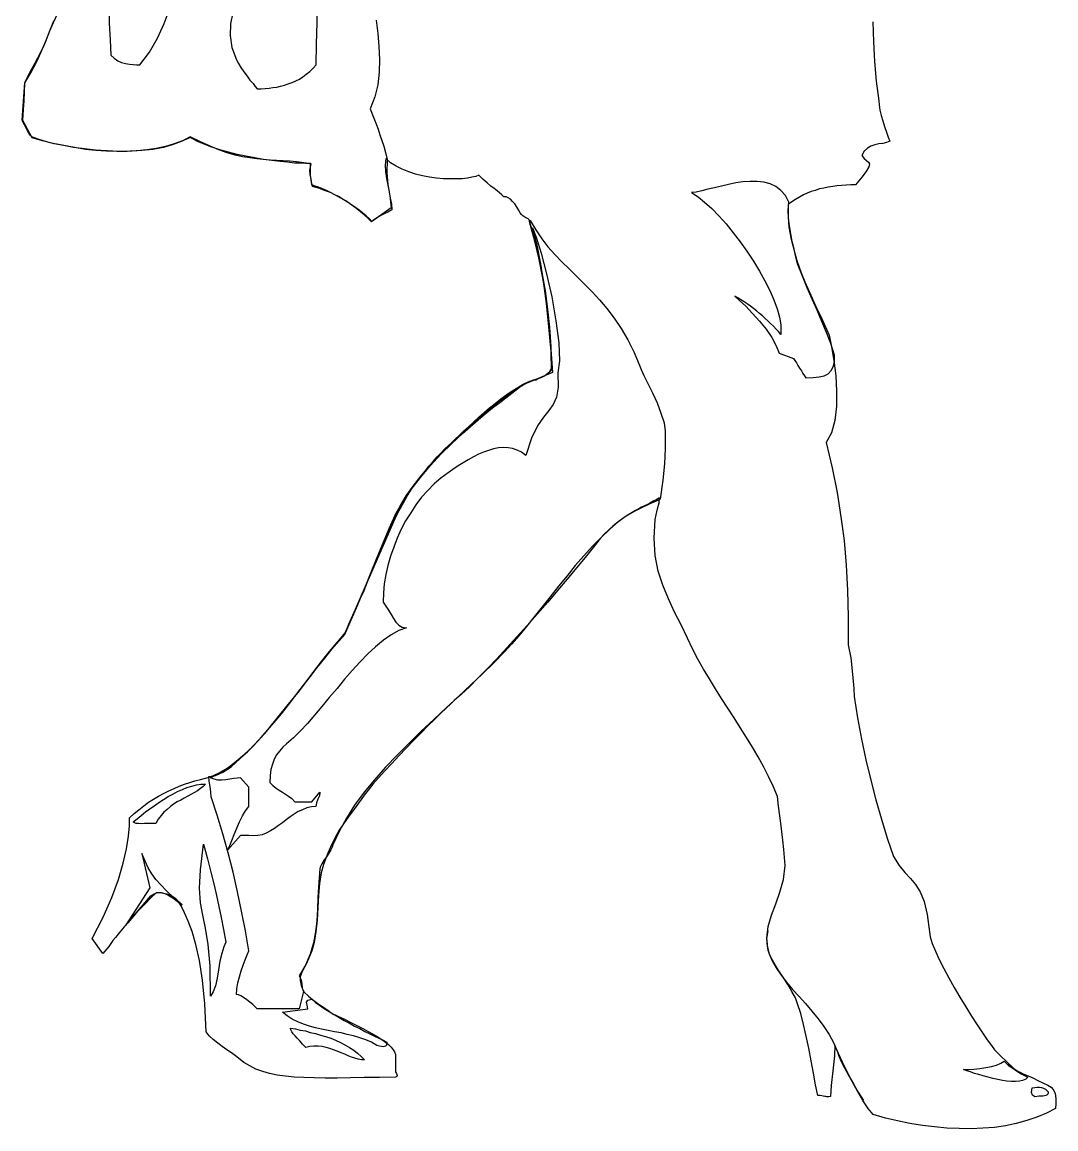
# Model space of a CAD drawing. Header units: millimetres. Extents: x -1583.85 to -1582.96, y 1850.07 to 1851.74.
# Drawn here: x -1583.655 to -1582.959, y 1850.07 to 1850.815 of the extents above; entities that cross this region are included whole.
import ezdxf

# ---------------------------------------------------------------- set-up
doc = ezdxf.new("R2010")
doc.units = ezdxf.units.MM
doc.header["$LTSCALE"] = 10
doc.layers.add('Humanos', color=2, linetype='Continuous')

msp = doc.modelspace()

# ---------------------------------------------------------------- linework, layer by layer
at = {"layer": 'Humanos'}
for points in [[(-1583.51345, 1850.82132), (-1583.51498, 1850.81365), (-1583.51518, 1850.80579), (-1583.51402, 1850.79774), (-1583.51096, 1850.78931), (-1583.50962, 1850.78682), (-1583.50808, 1850.78413), (-1583.50597, 1850.78126), (-1583.50387, 1850.77838), (-1583.50195, 1850.7757), (-1583.49984, 1850.77339), (-1583.49831, 1850.77148), (-1583.49696, 1850.76995), (-1583.49428, 1850.76995), (-1583.49159, 1850.77014), (-1583.48891, 1850.77032), (-1583.48642, 1850.77071), (-1583.48374, 1850.77109), (-1583.48124, 1850.77167), (-1583.47856, 1850.77224), (-1583.47607, 1850.77321), (-1583.47358, 1850.77416), (-1583.47108, 1850.77531), (-1583.46859, 1850.77647), (-1583.46629, 1850.778), (-1583.46399, 1850.77972), (-1583.46169, 1850.78164), (-1583.45939, 1850.78375), (-1583.45728, 1850.78605), (-1583.45709, 1850.79985), (-1583.45671, 1850.81442), (-1583.45632, 1850.82937)], [(-1583.59684, 1850.82592), (-1583.59665, 1850.81404), (-1583.59607, 1850.80292), (-1583.59569, 1850.79256), (-1583.59339, 1850.79045), (-1583.5909, 1850.78873), (-1583.5884, 1850.78758), (-1583.58572, 1850.78682), (-1583.58304, 1850.78643), (-1583.58055, 1850.78624), (-1583.57825, 1850.78605), (-1583.57595, 1850.78605), (-1583.56962, 1850.79448), (-1583.56425, 1850.80387), (-1583.55965, 1850.81384), (-1583.55562, 1850.82458)], [(-1583.0825, 1850.81499), (-1583.08193, 1850.80157), (-1583.08135, 1850.78835), (-1583.08021, 1850.77512), (-1583.07848, 1850.7617), (-1583.07828, 1850.75902), (-1583.07771, 1850.75557), (-1583.07695, 1850.75192), (-1583.07579, 1850.74828), (-1583.07465, 1850.74445), (-1583.0733, 1850.7408), (-1583.07215, 1850.73736), (-1583.071, 1850.73467), (-1583.0733, 1850.73371), (-1583.07579, 1850.73314), (-1583.07848, 1850.73275), (-1583.08117, 1850.73218), (-1583.08384, 1850.73122), (-1583.08615, 1850.72988), (-1583.08826, 1850.72796), (-1583.08979, 1850.72489), (-1583.08826, 1850.72298), (-1583.08672, 1850.72163), (-1583.08538, 1850.72049), (-1583.0848, 1850.71933), (-1583.08519, 1850.71742), (-1583.08672, 1850.71473), (-1583.0896, 1850.71071), (-1583.0942, 1850.70515), (-1583.09727, 1850.70515), (-1583.10052, 1850.70496), (-1583.1036, 1850.70476), (-1583.10666, 1850.70458), (-1583.10953, 1850.70419), (-1583.1126, 1850.70362), (-1583.11548, 1850.70304), (-1583.11835, 1850.70246), (-1583.12123, 1850.7015), (-1583.12391, 1850.70074), (-1583.1266, 1850.69959), (-1583.12928, 1850.69844), (-1583.13196, 1850.6969), (-1583.13446, 1850.69537), (-1583.13695, 1850.69384), (-1583.13944, 1850.69192), (-1583.13944, 1850.68349), (-1583.13905, 1850.67677), (-1583.13772, 1850.66949), (-1583.13503, 1850.65914), (-1583.13369, 1850.65435), (-1583.13196, 1850.64917), (-1583.12986, 1850.64381), (-1583.12736, 1850.63786), (-1583.1243, 1850.63096), (-1583.12084, 1850.62329), (-1583.11662, 1850.61447), (-1583.11183, 1850.60412), (-1583.1103, 1850.59626), (-1583.10877, 1850.58687), (-1583.10743, 1850.57671), (-1583.10685, 1850.56636), (-1583.10685, 1850.55619), (-1583.108, 1850.54661), (-1583.1103, 1850.53837), (-1583.11395, 1850.53166), (-1583.10992, 1850.51459), (-1583.10647, 1850.49811), (-1583.10397, 1850.48181), (-1583.10187, 1850.46571), (-1583.10052, 1850.44923), (-1583.09957, 1850.43217), (-1583.09918, 1850.41434), (-1583.09899, 1850.39555), (-1583.09727, 1850.38673), (-1583.09612, 1850.37581), (-1583.09535, 1850.36622), (-1583.09515, 1850.36066), (-1583.09286, 1850.34628), (-1583.09017, 1850.3321), (-1583.0871, 1850.3181), (-1583.08384, 1850.30449), (-1583.0804, 1850.29127), (-1583.07656, 1850.27823), (-1583.07273, 1850.26538), (-1583.06851, 1850.25312), (-1583.06467, 1850.24698), (-1583.06104, 1850.24219), (-1583.0572, 1850.23816), (-1583.05375, 1850.23414), (-1583.05068, 1850.22916), (-1583.048, 1850.22283), (-1583.04589, 1850.21401), (-1583.04436, 1850.20232), (-1583.04378, 1850.19886), (-1583.04244, 1850.19446), (-1583.04033, 1850.18928), (-1583.03784, 1850.18372), (-1583.03477, 1850.17759), (-1583.03132, 1850.17126), (-1583.02768, 1850.16474), (-1583.02384, 1850.15822), (-1583.01982, 1850.15171), (-1583.01598, 1850.14557), (-1583.01215, 1850.13963), (-1583.0087, 1850.13426), (-1583.00544, 1850.12966), (-1583.00256, 1850.12583), (-1583.00046, 1850.12295), (-1582.99873, 1850.12104), (-1582.99567, 1850.11797), (-1582.99317, 1850.11567), (-1582.99106, 1850.11356), (-1582.98934, 1850.11202), (-1582.98799, 1850.11069), (-1582.98665, 1850.10973), (-1582.9855, 1850.10896), (-1582.98455, 1850.10839), (-1582.98339, 1850.1078), (-1582.98224, 1850.10723), (-1582.98071, 1850.10647), (-1582.97899, 1850.10589), (-1582.97688, 1850.10493), (-1582.97438, 1850.10378), (-1582.97132, 1850.10225), (-1582.96768, 1850.10033), (-1582.96461, 1850.09918), (-1582.9625, 1850.09765), (-1582.96096, 1850.09611), (-1582.96, 1850.09419), (-1582.95943, 1850.09209), (-1582.95924, 1850.08959), (-1582.95924, 1850.08672), (-1582.95943, 1850.08346), (-1582.96556, 1850.0802), (-1582.97208, 1850.07752), (-1582.9788, 1850.07522), (-1582.98589, 1850.0733), (-1582.99317, 1850.07177), (-1583.00065, 1850.07062), (-1583.00851, 1850.07005), (-1583.01637, 1850.06966), (-1583.02442, 1850.06985), (-1583.03266, 1850.07023), (-1583.0409, 1850.071), (-1583.04915, 1850.07196), (-1583.05758, 1850.0733), (-1583.06583, 1850.07502), (-1583.07407, 1850.07694), (-1583.08231, 1850.07924), (-1583.08557, 1850.08346), (-1583.08922, 1850.08883), (-1583.09286, 1850.09496), (-1583.09631, 1850.10148), (-1583.09976, 1850.108), (-1583.10283, 1850.11452), (-1583.1057, 1850.12046), (-1583.108, 1850.12583), (-1583.10839, 1850.11874), (-1583.10953, 1850.10876), (-1583.11049, 1850.0988), (-1583.11107, 1850.09152), (-1583.11222, 1850.09132), (-1583.11337, 1850.09132), (-1583.11413, 1850.09152), (-1583.1149, 1850.09152), (-1583.11586, 1850.09171), (-1583.11682, 1850.09189), (-1583.11797, 1850.09209), (-1583.11951, 1850.09209), (-1583.12104, 1850.09937), (-1583.12238, 1850.10723), (-1583.1241, 1850.11548), (-1583.12564, 1850.12391), (-1583.12736, 1850.13215), (-1583.12909, 1850.14001), (-1583.131, 1850.1473), (-1583.13312, 1850.15382), (-1583.13465, 1850.15784), (-1583.13695, 1850.16225), (-1583.13982, 1850.16685), (-1583.14289, 1850.17183), (-1583.14615, 1850.17663), (-1583.14903, 1850.18123), (-1583.15133, 1850.18564), (-1583.15286, 1850.18966), (-1583.15382, 1850.1981), (-1583.15305, 1850.20596), (-1583.15075, 1850.21343), (-1583.14787, 1850.22111), (-1583.145, 1850.22897), (-1583.1427, 1850.23759), (-1583.14155, 1850.24698), (-1583.14231, 1850.25772), (-1583.14308, 1850.26405), (-1583.14443, 1850.27555), (-1583.14596, 1850.28685), (-1583.14673, 1850.29337), (-1583.1496, 1850.30028), (-1583.15266, 1850.30698), (-1583.15612, 1850.3137), (-1583.15976, 1850.32022), (-1583.1636, 1850.32673), (-1583.16762, 1850.33325), (-1583.17183, 1850.33977), (-1583.17586, 1850.34628), (-1583.18008, 1850.3528), (-1583.1843, 1850.35932), (-1583.18851, 1850.36584), (-1583.19254, 1850.37255), (-1583.19656, 1850.37926), (-1583.2004, 1850.38596), (-1583.20385, 1850.39287), (-1583.2073, 1850.39996), (-1583.21152, 1850.40897), (-1583.21593, 1850.4176), (-1583.22015, 1850.42642), (-1583.22398, 1850.43562), (-1583.22705, 1850.4452), (-1583.22897, 1850.45575), (-1583.22973, 1850.46725), (-1583.22897, 1850.4799), (-1583.22839, 1850.48297), (-1583.22743, 1850.48719), (-1583.22647, 1850.49121), (-1583.22609, 1850.49447), (-1583.22839, 1850.49313), (-1583.2305, 1850.49217), (-1583.2326, 1850.49102), (-1583.23433, 1850.49006), (-1583.23625, 1850.4891), (-1583.23816, 1850.48814), (-1583.24008, 1850.48719), (-1583.24219, 1850.48603), (-1583.24794, 1850.48258), (-1583.25389, 1850.47837), (-1583.25963, 1850.47338), (-1583.26539, 1850.46782), (-1583.27133, 1850.46188), (-1583.27708, 1850.45555), (-1583.28283, 1850.44885), (-1583.28839, 1850.44194), (-1583.29414, 1850.43504), (-1583.2997, 1850.42795), (-1583.30507, 1850.42104), (-1583.31044, 1850.41434), (-1583.31561, 1850.40782), (-1583.32079, 1850.40169), (-1583.32578, 1850.39594), (-1583.33057, 1850.39076), (-1583.33766, 1850.38347), (-1583.34533, 1850.376), (-1583.35318, 1850.36852), (-1583.36143, 1850.36086), (-1583.36968, 1850.35318), (-1583.37811, 1850.34532), (-1583.38654, 1850.33747), (-1583.39478, 1850.32941), (-1583.40284, 1850.32136), (-1583.41069, 1850.31312), (-1583.41798, 1850.30468), (-1583.42489, 1850.29625), (-1583.4314, 1850.28762), (-1583.43696, 1850.2788), (-1583.44194, 1850.2698), (-1583.44616, 1850.26079), (-1583.44654, 1850.25925), (-1583.4475, 1850.25753), (-1583.44885, 1850.25523), (-1583.45038, 1850.25273), (-1583.45211, 1850.25043), (-1583.45345, 1850.24814), (-1583.45441, 1850.24621), (-1583.45479, 1850.24468), (-1583.45575, 1850.2326), (-1583.45613, 1850.22513), (-1583.45632, 1850.21746), (-1583.4569, 1850.2098), (-1583.45767, 1850.20232), (-1583.4592, 1850.19484), (-1583.46131, 1850.18737), (-1583.46457, 1850.17989), (-1583.46879, 1850.1726), (-1583.46744, 1850.16992), (-1583.46706, 1850.16724), (-1583.46667, 1850.16436), (-1583.46533, 1850.16168), (-1583.46246, 1850.15899), (-1583.45977, 1850.15669), (-1583.45709, 1850.15478), (-1583.45459, 1850.15305), (-1583.45249, 1850.15152), (-1583.45057, 1850.15036), (-1583.44885, 1850.14903), (-1583.4475, 1850.14787), (-1583.44271, 1850.14557), (-1583.4383, 1850.14347), (-1583.43389, 1850.14135), (-1583.42986, 1850.13925), (-1583.42584, 1850.13733), (-1583.4222, 1850.13522), (-1583.41894, 1850.13349), (-1583.41587, 1850.13158), (-1583.413, 1850.12986), (-1583.41069, 1850.12813), (-1583.40859, 1850.1264), (-1583.40686, 1850.12468), (-1583.40552, 1850.12295), (-1583.40456, 1850.12142), (-1583.40399, 1850.11969), (-1583.40399, 1850.11816), (-1583.4038, 1850.108), (-1583.40322, 1850.10685), (-1583.40284, 1850.1057), (-1583.40303, 1850.10493), (-1583.4038, 1850.10436), (-1583.41472, 1850.10417), (-1583.42489, 1850.10417), (-1583.43428, 1850.10397), (-1583.4431, 1850.10378), (-1583.45115, 1850.10378), (-1583.45862, 1850.10397), (-1583.46572, 1850.10417), (-1583.47204, 1850.10455), (-1583.47798, 1850.10513), (-1583.48354, 1850.10589), (-1583.48872, 1850.10704), (-1583.49332, 1850.10839), (-1583.49792, 1850.10992), (-1583.50195, 1850.11202), (-1583.50597, 1850.11432), (-1583.50962, 1850.1172), (-1583.51172, 1850.11893), (-1583.51441, 1850.12084), (-1583.51748, 1850.12276), (-1583.52054, 1850.12506), (-1583.52361, 1850.12736), (-1583.52667, 1850.12986), (-1583.52936, 1850.13235), (-1583.53147, 1850.13503), (-1583.53223, 1850.15382), (-1583.53377, 1850.16973), (-1583.53588, 1850.18295), (-1583.53837, 1850.19389), (-1583.54086, 1850.20251), (-1583.54354, 1850.2096), (-1583.54604, 1850.21516), (-1583.54814, 1850.21976), (-1583.54949, 1850.22187), (-1583.55121, 1850.22378), (-1583.55313, 1850.22532), (-1583.55543, 1850.22667), (-1583.55773, 1850.22762), (-1583.56022, 1850.2282), (-1583.56252, 1850.22858), (-1583.56482, 1850.22877), (-1583.56885, 1850.22494), (-1583.57249, 1850.22111), (-1583.57595, 1850.21765), (-1583.57901, 1850.21439), (-1583.58169, 1850.21133), (-1583.58418, 1850.20845), (-1583.58668, 1850.20577), (-1583.58879, 1850.20308), (-1583.5907, 1850.20078), (-1583.59243, 1850.19848), (-1583.59416, 1850.19638), (-1583.59569, 1850.19446), (-1583.59703, 1850.19254), (-1583.59837, 1850.19081), (-1583.59972, 1850.18928), (-1583.60086, 1850.18774), (-1583.60815, 1850.19791), (-1583.60068, 1850.21209), (-1583.59492, 1850.22532), (-1583.59032, 1850.23759), (-1583.58725, 1850.24851), (-1583.58495, 1850.25829), (-1583.58361, 1850.26673), (-1583.58304, 1850.27363), (-1583.58304, 1850.279), (-1583.57997, 1850.28187), (-1583.57671, 1850.28455), (-1583.57345, 1850.28724), (-1583.57019, 1850.28954), (-1583.56693, 1850.29165), (-1583.56348, 1850.29376), (-1583.56003, 1850.29548), (-1583.55658, 1850.29721), (-1583.55294, 1850.29874), (-1583.54949, 1850.30028), (-1583.54604, 1850.30162), (-1583.5424, 1850.30277), (-1583.53895, 1850.30392), (-1583.5353, 1850.30488), (-1583.53185, 1850.30584), (-1583.5284, 1850.30661), (-1583.52265, 1850.30928), (-1583.5169, 1850.31274), (-1583.51115, 1850.31714), (-1583.50559, 1850.32194), (-1583.49984, 1850.32731), (-1583.49428, 1850.33325), (-1583.48872, 1850.33957), (-1583.48297, 1850.34628), (-1583.47741, 1850.35338), (-1583.47185, 1850.36047), (-1583.46629, 1850.36775), (-1583.46054, 1850.37504), (-1583.45498, 1850.38252), (-1583.44923, 1850.38961), (-1583.44347, 1850.3967), (-1583.43773, 1850.4036), (-1583.40667, 1850.47492), (-1583.40418, 1850.48067), (-1583.4015, 1850.48603), (-1583.39862, 1850.49121), (-1583.39574, 1850.49601), (-1583.39306, 1850.50041), (-1583.38999, 1850.50463), (-1583.38712, 1850.50866), (-1583.38424, 1850.5123), (-1583.38137, 1850.51575), (-1583.37849, 1850.51901), (-1583.37581, 1850.52207), (-1583.37312, 1850.52476), (-1583.37063, 1850.52744), (-1583.36814, 1850.52974), (-1583.36584, 1850.53185), (-1583.36373, 1850.53396), (-1583.36086, 1850.53665), (-1583.35798, 1850.53952), (-1583.35472, 1850.5424), (-1583.35127, 1850.54546), (-1583.34782, 1850.54872), (-1583.34418, 1850.55198), (-1583.34053, 1850.55505), (-1583.3367, 1850.55812), (-1583.33287, 1850.56118), (-1583.32903, 1850.56406), (-1583.32539, 1850.56655), (-1583.32156, 1850.56885), (-1583.31791, 1850.57096), (-1583.31447, 1850.57269), (-1583.31101, 1850.57403), (-1583.30775, 1850.57479), (-1583.30584, 1850.57556), (-1583.30411, 1850.57652), (-1583.30239, 1850.57748), (-1583.30105, 1850.57862), (-1583.30009, 1850.57958), (-1583.29932, 1850.58074), (-1583.29874, 1850.58188), (-1583.29874, 1850.58304), (-1583.29913, 1850.59626), (-1583.30009, 1850.60911), (-1583.30123, 1850.62157), (-1583.30296, 1850.63383), (-1583.30507, 1850.64611), (-1583.30756, 1850.65799), (-1583.31044, 1850.66988), (-1583.31389, 1850.68176), (-1583.31466, 1850.68233), (-1583.31542, 1850.68272), (-1583.31619, 1850.6831), (-1583.31676, 1850.68349), (-1583.31753, 1850.68387), (-1583.3181, 1850.68445), (-1583.31906, 1850.68521), (-1583.32002, 1850.68636), (-1583.32117, 1850.68847), (-1583.32232, 1850.69058), (-1583.32366, 1850.6925), (-1583.32519, 1850.69403), (-1583.32654, 1850.69556), (-1583.32808, 1850.69653), (-1583.32942, 1850.6971), (-1583.33095, 1850.6971), (-1583.33229, 1850.69844), (-1583.33383, 1850.69978), (-1583.33555, 1850.70112), (-1583.33747, 1850.70266), (-1583.33977, 1850.70438), (-1583.34207, 1850.70649), (-1583.34495, 1850.70879), (-1583.34782, 1850.71167), (-1583.34974, 1850.7109), (-1583.35242, 1850.71032), (-1583.35549, 1850.70975), (-1583.35894, 1850.70937), (-1583.36296, 1850.70918), (-1583.36718, 1850.70918), (-1583.37159, 1850.70937), (-1583.37619, 1850.70975), (-1583.38098, 1850.71032), (-1583.38578, 1850.71128), (-1583.39038, 1850.71244), (-1583.39498, 1850.71397), (-1583.39939, 1850.7157), (-1583.40341, 1850.7178), (-1583.40725, 1850.7201), (-1583.41051, 1850.72298), (-1583.41089, 1850.71857), (-1583.41069, 1850.71397), (-1583.40993, 1850.70955), (-1583.40916, 1850.70496), (-1583.4082, 1850.70055), (-1583.40744, 1850.69633), (-1583.40667, 1850.69231), (-1583.40648, 1850.68847), (-1583.40916, 1850.68694), (-1583.41146, 1850.68579), (-1583.41338, 1850.68483), (-1583.41491, 1850.68387), (-1583.41645, 1850.68291), (-1583.4176, 1850.68215), (-1583.41875, 1850.68138), (-1583.4199, 1850.68061), (-1583.42163, 1850.68253), (-1583.42373, 1850.68425), (-1583.42584, 1850.68617), (-1583.42833, 1850.68808), (-1583.43082, 1850.69001), (-1583.43351, 1850.69173), (-1583.43619, 1850.69364), (-1583.43907, 1850.69537), (-1583.44194, 1850.6969), (-1583.44482, 1850.69844), (-1583.44769, 1850.69997), (-1583.45038, 1850.70132), (-1583.45306, 1850.70246), (-1583.45575, 1850.70362), (-1583.45805, 1850.70438), (-1583.46035, 1850.70515), (-1583.46073, 1850.70918), (-1583.46131, 1850.71205), (-1583.4615, 1850.71511), (-1583.46073, 1850.71933), (-1583.46572, 1850.7201), (-1583.47051, 1850.72068), (-1583.47511, 1850.72106), (-1583.47952, 1850.72144), (-1583.48393, 1850.72163), (-1583.48833, 1850.72183), (-1583.49293, 1850.72221), (-1583.49735, 1850.72279), (-1583.50195, 1850.72336), (-1583.50693, 1850.72413), (-1583.51192, 1850.72528), (-1583.51728, 1850.72681), (-1583.52284, 1850.72872), (-1583.52879, 1850.73122), (-1583.5353, 1850.7341), (-1583.54221, 1850.73754), (-1583.54757, 1850.73467), (-1583.5537, 1850.73237), (-1583.56022, 1850.73045), (-1583.56731, 1850.72911), (-1583.57479, 1850.72835), (-1583.58246, 1850.72796), (-1583.59032, 1850.72777), (-1583.59799, 1850.72815), (-1583.60585, 1850.72854), (-1583.61333, 1850.72949), (-1583.62061, 1850.73045), (-1583.62751, 1850.73161), (-1583.63384, 1850.73294), (-1583.63959, 1850.73448), (-1583.64458, 1850.73601), (-1583.64879, 1850.73754), (-1583.64975, 1850.7385), (-1583.65071, 1850.74004), (-1583.65186, 1850.74196), (-1583.65281, 1850.74387), (-1583.65377, 1850.74559), (-1583.65454, 1850.74713), (-1583.65512, 1850.74828), (-1583.65531, 1850.74866), (-1583.65358, 1850.77416), (-1583.65243, 1850.77647), (-1583.6509, 1850.77953), (-1583.64898, 1850.78298), (-1583.64687, 1850.78682), (-1583.64476, 1850.79084), (-1583.64265, 1850.79487), (-1583.64074, 1850.7987), (-1583.6392, 1850.80234), (-1583.6369, 1850.80848), (-1583.63422, 1850.81461), (-1583.63134, 1850.82074)], [(-1583.41683, 1850.81614), (-1583.41587, 1850.80713), (-1583.41511, 1850.79831), (-1583.41472, 1850.78969), (-1583.41491, 1850.78106), (-1583.41587, 1850.77263), (-1583.41779, 1850.76439), (-1583.42086, 1850.75633), (-1583.41894, 1850.75135), (-1583.41721, 1850.74675), (-1583.41568, 1850.74272), (-1583.41434, 1850.73889), (-1583.413, 1850.73505), (-1583.41185, 1850.73122), (-1583.41069, 1850.727), (-1583.40955, 1850.7224), (-1583.40974, 1850.71339), (-1583.40897, 1850.70553), (-1583.40782, 1850.69786), (-1583.40686, 1850.68981), (-1583.42009, 1850.68042), (-1583.42258, 1850.68272), (-1583.42507, 1850.68502), (-1583.42737, 1850.68713), (-1583.42986, 1850.68905), (-1583.43236, 1850.69097), (-1583.43485, 1850.69269), (-1583.43734, 1850.69441), (-1583.43984, 1850.69576), (-1583.44233, 1850.69729), (-1583.44482, 1850.69844), (-1583.44731, 1850.69978), (-1583.4498, 1850.70074), (-1583.45229, 1850.7017), (-1583.45479, 1850.70266), (-1583.45728, 1850.70342), (-1583.45977, 1850.70419), (-1583.46073, 1850.70841), (-1583.46111, 1850.71205), (-1583.46111, 1850.7157), (-1583.46111, 1850.71953), (-1583.46418, 1850.71953), (-1583.46763, 1850.71972), (-1583.47185, 1850.71991), (-1583.47664, 1850.72049), (-1583.48163, 1850.72087), (-1583.48719, 1850.72163), (-1583.49275, 1850.7224), (-1583.49869, 1850.72336), (-1583.50463, 1850.72451), (-1583.51057, 1850.72566), (-1583.51632, 1850.72719), (-1583.52208, 1850.72872), (-1583.52763, 1850.73065), (-1583.53281, 1850.73256), (-1583.5376, 1850.73467), (-1583.54201, 1850.73716), (-1583.54738, 1850.73487), (-1583.55294, 1850.73275), (-1583.55888, 1850.73103), (-1583.56501, 1850.72968), (-1583.57134, 1850.72872), (-1583.57786, 1850.72815), (-1583.58457, 1850.72777), (-1583.59147, 1850.72758), (-1583.59856, 1850.72796), (-1583.60565, 1850.72835), (-1583.61275, 1850.72911), (-1583.62003, 1850.73026), (-1583.62713, 1850.73161), (-1583.63441, 1850.73314), (-1583.64151, 1850.73487), (-1583.6486, 1850.73697), (-1583.65493, 1850.74848), (-1583.65435, 1850.75595), (-1583.65397, 1850.76189), (-1583.65377, 1850.76765), (-1583.65358, 1850.77397), (-1583.64937, 1850.78068), (-1583.64572, 1850.78777), (-1583.64246, 1850.79487), (-1583.63939, 1850.80196), (-1583.63671, 1850.80886), (-1583.63403, 1850.81557)], [(-1583.20462, 1850.69997), (-1583.20021, 1850.6971), (-1583.1958, 1850.69346), (-1583.191, 1850.68924), (-1583.18621, 1850.68425), (-1583.18123, 1850.67889), (-1583.17644, 1850.67294), (-1583.17183, 1850.66681), (-1583.16724, 1850.66048), (-1583.16283, 1850.65377), (-1583.1588, 1850.64707), (-1583.15516, 1850.64055), (-1583.1519, 1850.63403), (-1583.14922, 1850.6277), (-1583.14691, 1850.62176), (-1583.14538, 1850.6162), (-1583.14443, 1850.61103), (-1583.14443, 1850.60451), (-1583.14596, 1850.60642), (-1583.14768, 1850.60815), (-1583.14941, 1850.61007), (-1583.15133, 1850.61179), (-1583.15305, 1850.61352), (-1583.15496, 1850.61524), (-1583.15689, 1850.61696), (-1583.1588, 1850.61869), (-1583.16091, 1850.62042), (-1583.16283, 1850.62195), (-1583.16494, 1850.62348), (-1583.16704, 1850.62502), (-1583.16916, 1850.62655), (-1583.17126, 1850.6279), (-1583.17337, 1850.62924), (-1583.17548, 1850.63038), (-1583.17222, 1850.62732), (-1583.168, 1850.62348), (-1583.1636, 1850.61869), (-1583.1588, 1850.61352), (-1583.15439, 1850.60796), (-1583.15056, 1850.6024), (-1583.14749, 1850.59684), (-1583.14557, 1850.59186), (-1583.13599, 1850.5884), (-1583.13503, 1850.58706), (-1583.13388, 1850.58534), (-1583.13292, 1850.58361), (-1583.13177, 1850.58188), (-1583.13062, 1850.57997), (-1583.12966, 1850.57825), (-1583.12851, 1850.57671), (-1583.12756, 1850.57536), (-1583.12257, 1850.57556), (-1583.11855, 1850.57594), (-1583.11529, 1850.57671), (-1583.1126, 1850.57805), (-1583.11049, 1850.58016), (-1583.10915, 1850.58265), (-1583.10839, 1850.5861), (-1583.10819, 1850.59051), (-1583.11088, 1850.59837), (-1583.11375, 1850.60585), (-1583.11682, 1850.61333), (-1583.12008, 1850.6208), (-1583.12334, 1850.62828), (-1583.1266, 1850.63594), (-1583.12986, 1850.64381), (-1583.13312, 1850.65204), (-1583.13426, 1850.65684), (-1583.13542, 1850.66202), (-1583.13675, 1850.667), (-1583.13772, 1850.67237), (-1583.13868, 1850.67754), (-1583.13925, 1850.68291), (-1583.13944, 1850.68828), (-1583.13905, 1850.69364), (-1583.14135, 1850.69806), (-1583.14443, 1850.7015), (-1583.14787, 1850.704), (-1583.15171, 1850.70592), (-1583.15592, 1850.70707), (-1583.16034, 1850.70745), (-1583.16513, 1850.70745), (-1583.16992, 1850.70725), (-1583.17472, 1850.70649), (-1583.17969, 1850.70553), (-1583.18449, 1850.70438), (-1583.18909, 1850.70323), (-1583.1935, 1850.70227), (-1583.19772, 1850.70112), (-1583.20136, 1850.70036), (-1583.20462, 1850.69997)], [(-1583.31312, 1850.68119), (-1583.30948, 1850.67486), (-1583.30545, 1850.66891), (-1583.30123, 1850.66355), (-1583.29663, 1850.65837), (-1583.29184, 1850.65339), (-1583.28685, 1850.64841), (-1583.28188, 1850.64342), (-1583.2767, 1850.63843), (-1583.27152, 1850.63326), (-1583.26654, 1850.6277), (-1583.26155, 1850.62195), (-1583.25657, 1850.61543), (-1583.25197, 1850.60853), (-1583.24737, 1850.60086), (-1583.24315, 1850.59243), (-1583.23932, 1850.58323), (-1583.23855, 1850.58092), (-1583.23663, 1850.5769), (-1583.23395, 1850.57153), (-1583.23088, 1850.56521), (-1583.22781, 1850.55849), (-1583.22513, 1850.5516), (-1583.22302, 1850.54508), (-1583.22225, 1850.53932), (-1583.22225, 1850.52783), (-1583.22283, 1850.51748), (-1583.22398, 1850.50636), (-1583.22571, 1850.49351), (-1583.22801, 1850.49255), (-1583.23031, 1850.4914), (-1583.2326, 1850.49045), (-1583.2349, 1850.48929), (-1583.2374, 1850.48833), (-1583.2397, 1850.48699), (-1583.24219, 1850.48584), (-1583.24468, 1850.48431), (-1583.24737, 1850.48277), (-1583.24986, 1850.48124), (-1583.25254, 1850.47932), (-1583.25503, 1850.47741), (-1583.25772, 1850.4753), (-1583.2604, 1850.47281), (-1583.26328, 1850.47032), (-1583.26596, 1850.46744), (-1583.27075, 1850.46111), (-1583.27613, 1850.45441), (-1583.28206, 1850.44731), (-1583.2882, 1850.43984), (-1583.29472, 1850.43217), (-1583.30143, 1850.4243), (-1583.30833, 1850.41645), (-1583.31523, 1850.40859), (-1583.32213, 1850.40092), (-1583.32903, 1850.39344), (-1583.33574, 1850.38616), (-1583.34226, 1850.37945), (-1583.34839, 1850.37312), (-1583.35414, 1850.36737), (-1583.35951, 1850.36239), (-1583.3643, 1850.35797), (-1583.36679, 1850.35568), (-1583.36986, 1850.3528), (-1583.37351, 1850.34935), (-1583.37773, 1850.34532), (-1583.38213, 1850.34092), (-1583.38693, 1850.33613), (-1583.39172, 1850.33114), (-1583.3967, 1850.32596), (-1583.40169, 1850.32079), (-1583.40648, 1850.31561), (-1583.41108, 1850.31063), (-1583.4153, 1850.30602), (-1583.41913, 1850.30162), (-1583.42239, 1850.29759), (-1583.42507, 1850.29433), (-1583.42699, 1850.29146), (-1583.43178, 1850.28494), (-1583.43581, 1850.27957), (-1583.43888, 1850.27497), (-1583.44175, 1850.27075), (-1583.44424, 1850.26634), (-1583.44673, 1850.26136), (-1583.44942, 1850.25523), (-1583.45249, 1850.24775), (-1583.45402, 1850.242), (-1583.45517, 1850.2349), (-1583.45575, 1850.22704), (-1583.45613, 1850.21861), (-1583.45671, 1850.21017), (-1583.45747, 1850.20232), (-1583.45862, 1850.19522), (-1583.46035, 1850.18947), (-1583.46246, 1850.18411), (-1583.46437, 1850.18008), (-1583.4661, 1850.17701), (-1583.46725, 1850.17452), (-1583.46802, 1850.17203), (-1583.4682, 1850.16953), (-1583.46744, 1850.16627), (-1583.4659, 1850.16206), (-1583.46879, 1850.15056), (-1583.49696, 1850.15056), (-1583.49831, 1850.1519), (-1583.50003, 1850.15343), (-1583.50195, 1850.15496), (-1583.50406, 1850.1565), (-1583.50617, 1850.15803), (-1583.50808, 1850.15918), (-1583.50962, 1850.15995), (-1583.51096, 1850.16014), (-1583.51076, 1850.16398), (-1583.51, 1850.168), (-1583.50904, 1850.17203), (-1583.50789, 1850.17605), (-1583.50654, 1850.17989), (-1583.5052, 1850.18353), (-1583.50387, 1850.18679), (-1583.50271, 1850.18947), (-1583.50501, 1850.20289), (-1583.5075, 1850.21612), (-1583.51019, 1850.22934), (-1583.51326, 1850.24258), (-1583.51652, 1850.25561), (-1583.52015, 1850.26826), (-1583.52399, 1850.28092), (-1583.52802, 1850.29318), (-1583.52821, 1850.29625), (-1583.52879, 1850.30009), (-1583.52936, 1850.30372), (-1583.52956, 1850.30679), (-1583.52514, 1850.30756), (-1583.52015, 1850.30986), (-1583.5146, 1850.3135), (-1583.50866, 1850.31868), (-1583.50252, 1850.32462), (-1583.49601, 1850.33152), (-1583.48929, 1850.33919), (-1583.48258, 1850.34725), (-1583.47607, 1850.3553), (-1583.46955, 1850.36353), (-1583.46323, 1850.37178), (-1583.45728, 1850.37945), (-1583.45153, 1850.38654), (-1583.44654, 1850.39287), (-1583.44194, 1850.39824), (-1583.43811, 1850.40246), (-1583.4337, 1850.41242), (-1583.43025, 1850.42047), (-1583.42737, 1850.42699), (-1583.42507, 1850.43217), (-1583.42335, 1850.43619), (-1583.42201, 1850.43964), (-1583.42086, 1850.44233), (-1583.4199, 1850.44482), (-1583.41894, 1850.44712), (-1583.41798, 1850.4498), (-1583.41683, 1850.45268), (-1583.4153, 1850.45651), (-1583.41319, 1850.46111), (-1583.41069, 1850.46706), (-1583.40763, 1850.47434), (-1583.4036, 1850.48335), (-1583.40054, 1850.48929), (-1583.3967, 1850.49581), (-1583.39191, 1850.50233), (-1583.38673, 1850.50923), (-1583.38079, 1850.51613), (-1583.37447, 1850.52303), (-1583.36795, 1850.52974), (-1583.36105, 1850.53645), (-1583.35414, 1850.54278), (-1583.34725, 1850.54891), (-1583.34053, 1850.55447), (-1583.33401, 1850.55965), (-1583.32769, 1850.56425), (-1583.32194, 1850.56808), (-1583.31676, 1850.57115), (-1583.31217, 1850.57345), (-1583.31101, 1850.57364), (-1583.30928, 1850.57403), (-1583.30756, 1850.57479), (-1583.30565, 1850.57575), (-1583.30373, 1850.57671), (-1583.30181, 1850.57786), (-1583.30028, 1850.5792), (-1583.29893, 1850.58035), (-1583.29913, 1850.59262), (-1583.29989, 1850.60527), (-1583.30123, 1850.61812), (-1583.30277, 1850.63096), (-1583.30488, 1850.64361), (-1583.30737, 1850.65607), (-1583.31025, 1850.66815), (-1583.3135, 1850.67946), (-1583.3137, 1850.68099), (-1583.3137, 1850.68119), (-1583.3135, 1850.68119), (-1583.31312, 1850.68119)], [(-1583.31158, 1850.6762), (-1583.3091, 1850.67007), (-1583.30584, 1850.65933), (-1583.30219, 1850.64534), (-1583.29874, 1850.62981), (-1583.29587, 1850.6137), (-1583.29395, 1850.59895), (-1583.29337, 1850.58668), (-1583.29453, 1850.57862), (-1583.29433, 1850.56904), (-1583.29549, 1850.56233), (-1583.29779, 1850.55735), (-1583.30066, 1850.55332), (-1583.3043, 1850.54891), (-1583.30833, 1850.54297), (-1583.31235, 1850.53472), (-1583.31619, 1850.52303), (-1583.31906, 1850.52514), (-1583.32194, 1850.52667), (-1583.32501, 1850.52763), (-1583.32808, 1850.52821), (-1583.33134, 1850.5284), (-1583.33459, 1850.52821), (-1583.33785, 1850.52744), (-1583.3413, 1850.52648), (-1583.34475, 1850.52533), (-1583.34801, 1850.5238), (-1583.35146, 1850.52207), (-1583.35491, 1850.52015), (-1583.35836, 1850.51805), (-1583.36181, 1850.51594), (-1583.36526, 1850.51364), (-1583.36852, 1850.51134), (-1583.37331, 1850.5077), (-1583.37791, 1850.50386), (-1583.38213, 1850.49945), (-1583.38635, 1850.49485), (-1583.39018, 1850.48987), (-1583.39364, 1850.4845), (-1583.39708, 1850.47894), (-1583.40015, 1850.47338), (-1583.40284, 1850.46744), (-1583.40513, 1850.4613), (-1583.40725, 1850.45517), (-1583.40897, 1850.44903), (-1583.41051, 1850.4429), (-1583.41146, 1850.43658), (-1583.41204, 1850.43044), (-1583.41223, 1850.4243), (-1583.41032, 1850.42163), (-1583.40859, 1850.41894), (-1583.40686, 1850.41607), (-1583.40533, 1850.41319), (-1583.4036, 1850.41089), (-1583.40169, 1850.40878), (-1583.39939, 1850.40743), (-1583.39651, 1850.40705), (-1583.40169, 1850.40513), (-1583.40686, 1850.40226), (-1583.41204, 1850.39862), (-1583.41741, 1850.39421), (-1583.42258, 1850.38942), (-1583.42776, 1850.38405), (-1583.43312, 1850.3783), (-1583.4383, 1850.37235), (-1583.44329, 1850.36622), (-1583.44846, 1850.36009), (-1583.45345, 1850.35395), (-1583.45843, 1850.3482), (-1583.46323, 1850.34264), (-1583.46802, 1850.33747), (-1583.47262, 1850.33287), (-1583.47722, 1850.32884), (-1583.47971, 1850.32654), (-1583.48201, 1850.32405), (-1583.48393, 1850.32156), (-1583.48565, 1850.31849), (-1583.4868, 1850.31523), (-1583.48776, 1850.31158), (-1583.48833, 1850.30756), (-1583.48853, 1850.30296), (-1583.48642, 1850.30085), (-1583.48431, 1850.29913), (-1583.4822, 1850.29779), (-1583.48009, 1850.29644), (-1583.47798, 1850.2951), (-1583.47588, 1850.29376), (-1583.47376, 1850.29203), (-1583.47166, 1850.28992), (-1583.46035, 1850.28992), (-1583.45479, 1850.29644), (-1583.45517, 1850.29395), (-1583.45613, 1850.29165), (-1583.45709, 1850.28916), (-1583.45747, 1850.28667), (-1583.46054, 1850.28648), (-1583.46361, 1850.28571), (-1583.46648, 1850.28455), (-1583.46936, 1850.28322), (-1583.47204, 1850.28149), (-1583.47492, 1850.27976), (-1583.4776, 1850.27766), (-1583.48009, 1850.27574), (-1583.48278, 1850.27382), (-1583.48546, 1850.2719), (-1583.48814, 1850.27037), (-1583.49102, 1850.26884), (-1583.4937, 1850.26768), (-1583.49658, 1850.26711), (-1583.49965, 1850.26692), (-1583.50271, 1850.26711), (-1583.50827, 1850.26711), (-1583.51671, 1850.25753), (-1583.51556, 1850.2604), (-1583.51402, 1850.26385), (-1583.51249, 1850.26788), (-1583.51076, 1850.2721), (-1583.50885, 1850.27631), (-1583.50693, 1850.28034), (-1583.50482, 1850.28379), (-1583.50271, 1850.28667), (-1583.50271, 1850.2997), (-1583.50827, 1850.30602), (-1583.51057, 1850.30584), (-1583.51287, 1850.30545), (-1583.51556, 1850.30507), (-1583.51824, 1850.30468), (-1583.52092, 1850.30449), (-1583.52361, 1850.30449), (-1583.5261, 1850.30507), (-1583.5284, 1850.30602), (-1583.52208, 1850.30928), (-1583.51594, 1850.31331), (-1583.5098, 1850.3181), (-1583.50367, 1850.32347), (-1583.49792, 1850.32941), (-1583.49198, 1850.33574), (-1583.48642, 1850.34226), (-1583.48067, 1850.34916), (-1583.47511, 1850.35625), (-1583.46974, 1850.36335), (-1583.46418, 1850.37044), (-1583.45881, 1850.37753), (-1583.45364, 1850.38424), (-1583.44827, 1850.39095), (-1583.4431, 1850.39708), (-1583.43792, 1850.40283), (-1583.43524, 1850.40955), (-1583.43178, 1850.4176), (-1583.42776, 1850.4268), (-1583.42354, 1850.43658), (-1583.41933, 1850.44673), (-1583.4153, 1850.45651), (-1583.41146, 1850.46571), (-1583.4082, 1850.47376), (-1583.40418, 1850.48277), (-1583.3992, 1850.4914), (-1583.39344, 1850.50003), (-1583.38712, 1850.50827), (-1583.38041, 1850.51632), (-1583.37331, 1850.5238), (-1583.36603, 1850.53109), (-1583.35874, 1850.53779), (-1583.35165, 1850.54412), (-1583.34495, 1850.54987), (-1583.33862, 1850.55505), (-1583.33267, 1850.55945), (-1583.32769, 1850.56348), (-1583.32347, 1850.56655), (-1583.3204, 1850.56904), (-1583.31849, 1850.57057), (-1583.29797, 1850.5792), (-1583.29874, 1850.5886), (-1583.2997, 1850.59991), (-1583.30085, 1850.61217), (-1583.30219, 1850.6254), (-1583.30392, 1850.63882), (-1583.30602, 1850.65204), (-1583.30852, 1850.6647), (-1583.31158, 1850.6762)], [(-1583.58055, 1850.27631), (-1583.57786, 1850.27842), (-1583.57518, 1850.28072), (-1583.5723, 1850.28302), (-1583.56923, 1850.28513), (-1583.56636, 1850.28724), (-1583.56329, 1850.28935), (-1583.56022, 1850.29146), (-1583.55696, 1850.29337), (-1583.5539, 1850.2951), (-1583.55064, 1850.29683), (-1583.54738, 1850.29817), (-1583.54431, 1850.29951), (-1583.54105, 1850.30046), (-1583.53799, 1850.30123), (-1583.53492, 1850.30162), (-1583.53185, 1850.30181), (-1583.53339, 1850.30009), (-1583.5353, 1850.29874), (-1583.53722, 1850.29721), (-1583.53932, 1850.29606), (-1583.54163, 1850.29472), (-1583.54374, 1850.29357), (-1583.54623, 1850.29223), (-1583.54853, 1850.29107), (-1583.55083, 1850.28974), (-1583.55332, 1850.2882), (-1583.55543, 1850.28667), (-1583.55773, 1850.28475), (-1583.55984, 1850.28283), (-1583.56175, 1850.28072), (-1583.56368, 1850.27823), (-1583.56521, 1850.27536), (-1583.56808, 1850.27536), (-1583.57057, 1850.27516), (-1583.57287, 1850.27516), (-1583.57499, 1850.27497), (-1583.5769, 1850.27516), (-1583.57843, 1850.27536), (-1583.57959, 1850.27574), (-1583.58055, 1850.27631)], [(-1583.53319, 1850.26136), (-1583.53051, 1850.2514), (-1583.52821, 1850.24258), (-1583.5263, 1850.23452), (-1583.52437, 1850.22685), (-1583.52284, 1850.21938), (-1583.52131, 1850.2119), (-1583.51978, 1850.20385), (-1583.51805, 1850.19542), (-1583.51958, 1850.19216), (-1583.52092, 1850.18774), (-1583.52208, 1850.18257), (-1583.52304, 1850.17682), (-1583.52399, 1850.17107), (-1583.52514, 1850.1659), (-1583.52667, 1850.16187), (-1583.5284, 1850.15899), (-1583.52879, 1850.17912), (-1583.53013, 1850.19389), (-1583.53185, 1850.20481), (-1583.53358, 1850.21363), (-1583.53511, 1850.22187), (-1583.53588, 1850.23164), (-1583.5353, 1850.24411), (-1583.53319, 1850.26136)], [(-1583.54757, 1850.22053), (-1583.55332, 1850.22551), (-1583.55812, 1850.22992), (-1583.56195, 1850.23395), (-1583.56521, 1850.23759), (-1583.5679, 1850.24142), (-1583.57038, 1850.24545), (-1583.57249, 1850.24986), (-1583.57479, 1850.25503), (-1583.56943, 1850.23203), (-1583.58572, 1850.20654), (-1583.56866, 1850.22647), (-1583.56636, 1850.228), (-1583.56406, 1850.22877), (-1583.56175, 1850.22877), (-1583.55926, 1850.2282), (-1583.55658, 1850.22685), (-1583.5539, 1850.22513), (-1583.55083, 1850.22302), (-1583.54757, 1850.22053)], [(-1583.15324, 1850.20308), (-1583.15401, 1850.19772), (-1583.15363, 1850.19273), (-1583.15229, 1850.18756), (-1583.15037, 1850.18277), (-1583.14768, 1850.17797), (-1583.14423, 1850.17318), (-1583.14059, 1850.16839), (-1583.13656, 1850.1636), (-1583.13216, 1850.1588), (-1583.12794, 1850.15401), (-1583.12353, 1850.14883), (-1583.11931, 1850.14385), (-1583.11548, 1850.13848), (-1583.11183, 1850.13312), (-1583.10877, 1850.12736), (-1583.10627, 1850.12142), (-1583.1057, 1850.11931), (-1583.10397, 1850.11548), (-1583.10148, 1850.11069), (-1583.09861, 1850.10532), (-1583.09554, 1850.09995), (-1583.09286, 1850.09515), (-1583.09036, 1850.09113), (-1583.08883, 1850.08883)], [(-1583.46035, 1850.15688), (-1583.45767, 1850.15478), (-1583.45498, 1850.15286), (-1583.45191, 1850.15075), (-1583.44866, 1850.14864), (-1583.4454, 1850.14673), (-1583.44194, 1850.14461), (-1583.4385, 1850.1427), (-1583.43485, 1850.14078), (-1583.4314, 1850.13886), (-1583.42795, 1850.13714), (-1583.4245, 1850.13522), (-1583.42124, 1850.13369), (-1583.41798, 1850.13196), (-1583.41511, 1850.13062), (-1583.41223, 1850.12928), (-1583.40974, 1850.12793), (-1583.40974, 1850.12679), (-1583.41012, 1850.12602), (-1583.41051, 1850.12544), (-1583.41128, 1850.12506), (-1583.41223, 1850.12487), (-1583.41338, 1850.12506), (-1583.41472, 1850.12525), (-1583.41645, 1850.12583), (-1583.42009, 1850.12793), (-1583.42393, 1850.12966), (-1583.42795, 1850.131), (-1583.43217, 1850.13235), (-1583.43638, 1850.1333), (-1583.4406, 1850.13426), (-1583.44501, 1850.13503), (-1583.44923, 1850.13599), (-1583.45364, 1850.13675), (-1583.45785, 1850.13771), (-1583.46188, 1850.13886), (-1583.4659, 1850.14021), (-1583.46974, 1850.14174), (-1583.47338, 1850.14347), (-1583.47684, 1850.14577), (-1583.4799, 1850.14826), (-1583.46303, 1850.15056), (-1583.46341, 1850.15286), (-1583.4638, 1850.15496), (-1583.46303, 1850.15631), (-1583.46035, 1850.15688)], [(-1583.47453, 1850.13752), (-1583.47128, 1850.13695), (-1583.46802, 1850.13618), (-1583.46457, 1850.13561), (-1583.46131, 1850.13465), (-1583.45785, 1850.13388), (-1583.45441, 1850.13273), (-1583.45095, 1850.13177), (-1583.4475, 1850.13062), (-1583.44424, 1850.12928), (-1583.44098, 1850.12774), (-1583.43792, 1850.12621), (-1583.43485, 1850.12449), (-1583.43198, 1850.12257), (-1583.42949, 1850.12065), (-1583.42699, 1850.11835), (-1583.42469, 1850.11605), (-1583.4268, 1850.11624), (-1583.4291, 1850.11662), (-1583.43121, 1850.1172), (-1583.43351, 1850.11797), (-1583.43581, 1850.11893), (-1583.43811, 1850.11988), (-1583.4406, 1850.12084), (-1583.4431, 1850.122), (-1583.44559, 1850.12295), (-1583.44808, 1850.12372), (-1583.45057, 1850.12449), (-1583.45325, 1850.12506), (-1583.45594, 1850.12525), (-1583.45881, 1850.12544), (-1583.4615, 1850.12506), (-1583.46437, 1850.12449), (-1583.46648, 1850.12679), (-1583.4684, 1850.1289), (-1583.47012, 1850.13062), (-1583.47146, 1850.13235), (-1583.47281, 1850.13369), (-1583.47376, 1850.13503), (-1583.47434, 1850.13638), (-1583.47453, 1850.13752)], [(-1583.02154, 1850.10953), (-1583.0181, 1850.10953), (-1583.01445, 1850.10992), (-1583.01042, 1850.1103), (-1583.0064, 1850.11088), (-1583.00256, 1850.11164), (-1582.99911, 1850.1126), (-1582.99624, 1850.11395), (-1582.99413, 1850.11528), (-1582.99279, 1850.11395), (-1582.99106, 1850.11241), (-1582.98895, 1850.11088), (-1582.98665, 1850.10934), (-1582.98436, 1850.1078), (-1582.98206, 1850.10647), (-1582.97994, 1850.10532), (-1582.97803, 1850.10436), (-1582.97956, 1850.10321), (-1582.98167, 1850.10225), (-1582.98378, 1850.10167), (-1582.98646, 1850.10148), (-1582.98915, 1850.10148), (-1582.99221, 1850.10167), (-1582.99528, 1850.10225), (-1582.99834, 1850.10283), (-1583.0016, 1850.10359), (-1583.00486, 1850.10436), (-1583.00812, 1850.10532), (-1583.01119, 1850.10627), (-1583.01407, 1850.10704), (-1583.01675, 1850.108), (-1583.01924, 1850.10876), (-1583.02154, 1850.10953)], [(-1582.97515, 1850.09727), (-1582.97343, 1850.09745), (-1582.97189, 1850.09765), (-1582.97036, 1850.09765), (-1582.96882, 1850.09745), (-1582.96748, 1850.09707), (-1582.96633, 1850.0965), (-1582.96538, 1850.09554), (-1582.96442, 1850.09458), (-1582.96442, 1850.09362), (-1582.96461, 1850.09305), (-1582.96519, 1850.09247), (-1582.96595, 1850.09209), (-1582.96691, 1850.09189), (-1582.96806, 1850.09171), (-1582.96921, 1850.09171), (-1582.97055, 1850.09171), (-1582.97343, 1850.09132), (-1582.97496, 1850.09228), (-1582.97554, 1850.09419), (-1582.97515, 1850.09727)]]:
    msp.add_lwpolyline(points, dxfattribs=at)

doc.saveas('drawing.dxf')
